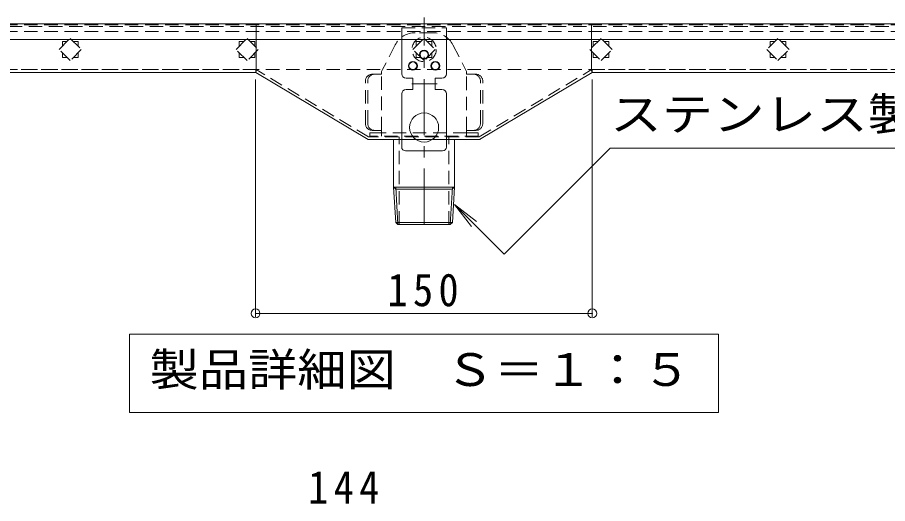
# Model space of a CAD drawing. Units: millimetres at full size, sheet at 1:5; details may follow other scales. Extents: x -840 to 950, y -676 to 691.
# Drawn here: x -153 to 235.6, y 95.5 to 312.6 of the extents above; entities that cross this region are included whole.
import ezdxf
from ezdxf.enums import TextEntityAlignment as Align

# ---------------------------------------------------------------- set-up
doc = ezdxf.new("R2010")
doc.units = ezdxf.units.MM
doc.header["$LTSCALE"] = 5
doc.header["$PDMODE"] = 32
doc.header["$PDSIZE"] = 4
doc.linetypes.add('CHAIN1', pattern=[8, 5, -1, 1, -1])
doc.linetypes.add('DASHED1', pattern=[1.8, 1.2, -0.6])
for name, color, linetype, lineweight in [('D-4_寸法', 7, 'Continuous', 9), ('E-0', 4, 'DASHED1', 9), ('E-1', 3, 'DASHED1', 9), ('E-2', 2, 'DASHED1', 9), ('E-3', 2, 'DASHED1', 9), ('E-4', 7, 'Continuous', 9), ('E-5', 4, 'Continuous', 9), ('E-8', 3, 'DASHED1', 9), ('E-A', 1, 'Continuous', 9), ('E-B', 7, 'DASHED1', 9)]:
    doc.layers.add(name, color=color, linetype=linetype, lineweight=lineweight)
doc.styles.add('ＭＳ ゴシック', font='')
doc.styles.get('ＭＳ ゴシック').set_extended_font_data('MS Gothic')

msp = doc.modelspace()

# ---------------------------------------------------------------- linework, layer by layer
at = {"layer": 'E-0'}
for p, q in [((-132.9, 294.727), (-132.9, 296.778)), ((-53.9, 294.727), (-53.9, 296.778)), ((25.1, 294.727), (25.1, 296.778)), ((111.1, 294.727), (111.1, 296.778)), ((190.1, 294.727), (190.1, 296.778)), ((-130.85, 294.727), (-132.9, 294.727)), ((-51.85, 294.727), (-53.9, 294.727)), ((27.15, 294.727), (25.1, 294.727)), ((109.05, 294.727), (111.1, 294.727)), ((188.05, 294.727), (190.1, 294.727))]:
    msp.add_line(p, q, dxfattribs=at)
for points in [[(-132.9, 299.677), (-132.9, 301.727), (-130.85, 301.727)], [(-127.95, 301.727), (-125.9, 301.727), (-125.9, 299.677)], [(-53.9, 299.677), (-53.9, 301.727), (-51.85, 301.727)], [(-48.95, 301.727), (-46.9, 301.727), (-46.9, 299.677)], [(25.1, 299.677), (25.1, 301.727), (27.15, 301.727)], [(30.05, 301.727), (32.1, 301.727), (32.1, 299.677)], [(106.15, 301.727), (104.1, 301.727), (104.1, 299.677)], [(111.1, 299.677), (111.1, 301.727), (109.05, 301.727)], [(185.15, 301.727), (183.1, 301.727), (183.1, 299.677)], [(190.1, 299.677), (190.1, 301.727), (188.05, 301.727)], [(-125.9, 296.778), (-125.9, 294.727), (-127.95, 294.727)], [(-46.9, 296.778), (-46.9, 294.727), (-48.95, 294.727)], [(32.1, 296.778), (32.1, 294.727), (30.05, 294.727)], [(104.1, 296.778), (104.1, 294.727), (106.15, 294.727)], [(183.1, 296.778), (183.1, 294.727), (185.15, 294.727)]]:
    msp.add_lwpolyline(points, dxfattribs=at)
at = {"layer": 'E-1'}
for p, q in [((-134.349, 298.227), (-129.4, 303.177)), ((-129.4, 303.177), (-124.45, 298.227)), ((-55.349, 298.227), (-50.4, 303.177)), ((-50.4, 303.177), (-45.45, 298.227)), ((23.651, 298.227), (28.6, 303.177)), ((28.6, 303.177), (33.55, 298.227)), ((107.6, 303.177), (102.65, 298.227)), ((112.55, 298.227), (107.6, 303.177)), ((186.6, 303.177), (181.65, 298.227)), ((191.55, 298.227), (186.6, 303.177)), ((-129.4, 293.277), (-134.349, 298.227)), ((-124.45, 298.227), (-129.4, 293.277)), ((-50.4, 293.277), (-55.349, 298.227)), ((-45.45, 298.227), (-50.4, 293.277)), ((28.6, 293.277), (23.651, 298.227)), ((33.55, 298.227), (28.6, 293.277)), ((102.65, 298.227), (107.6, 293.277)), ((107.6, 293.277), (112.55, 298.227)), ((181.65, 298.227), (186.6, 293.277)), ((186.6, 293.277), (191.55, 298.227))]:
    msp.add_line(p, q, dxfattribs=at)
at = {"layer": 'E-2', "color": 4}
for p, q in [((612, 309.227), (-555, 309.227)), ((612, 306.227), (-555, 306.227)), ((612, 289.227), (-555, 289.227))]:
    msp.add_line(p, q, dxfattribs=at)
at = {"layer": 'E-3', "color": 3, "linetype": 'CHAIN1'}
msp.add_line((28.6, 220.027), (28.6, 312.558), dxfattribs=at)
at = {"layer": 'E-3', "color": 3, "linetype": 'Continuous'}
for p, q in [((15, 258.027), (15, 236.827)), ((42.2, 258.027), (42.2, 236.827)), ((42.2, 236.827), (15, 236.827)), ((15, 236.827), (16, 235.827)), ((15, 236.827), (15.941, 221.027)), ((15.941, 236.827), (16.941, 220.027)), ((16, 235.827), (41.2, 235.827)), ((42.2, 236.827), (41.2, 235.827)), ((42.2, 236.827), (41.26, 221.027)), ((16.941, 220.027), (15.941, 221.027)), ((41.26, 221.027), (15.941, 221.027)), ((40.26, 220.027), (16.941, 220.027))]:
    msp.add_line(p, q, dxfattribs=at)
at = {"layer": 'E-3', "color": 3}
for p, q in [((39.7, 258.027), (39.7, 259.227)), ((39.7, 220.027), (39.7, 258.027))]:
    msp.add_line(p, q, dxfattribs=at)
msp.add_lwpolyline([(17.5, 220.027), (17.5, 258.027), (17.5, 259.227)], dxfattribs=at)
at = {"layer": 'E-3', "color": 3, "linetype": 'Continuous'}
msp.add_lwpolyline([(41.26, 236.827), (40.26, 220.027), (41.26, 221.027)], dxfattribs=at)
at = {"layer": 'E-4'}
for p, q in [((-46.673, 178.879), (-46.673, 284.856)), ((103.673, 178.879), (103.673, 284.856)), ((-46.673, 180.379), (103.673, 180.379))]:
    msp.add_line(p, q, dxfattribs=at)
for p in [(-46.673, 180.379), (103.673, 180.379)]:
    msp.add_point(p, dxfattribs=at)
at = {"layer": 'E-5', "color": 7}
for p, q in [((64.376, 206.819), (111.679, 254.122)), ((391.679, 254.122), (111.679, 254.122)), ((42.147, 229.048), (52.063, 221.439)), ((-103, 171.101), (160, 171.101)), ((-103, 171.101), (-103, 136.101)), ((160, 171.101), (160, 136.101)), ((-103, 136.101), (160, 136.101))]:
    msp.add_line(p, q, dxfattribs=at)
msp.add_lwpolyline([(64.376, 206.819), (42.147, 229.048), (49.756, 219.131)], dxfattribs=at)
at = {"layer": 'E-8', "linetype": 'Continuous'}
for p, q in [((622.5, 309.727), (-565.5, 309.727)), ((-46.332, 289.227), (-46.332, 309.727)), ((103.332, 289.227), (103.332, 309.727)), ((625.5, 302.727), (-568.5, 302.727)), ((-46.59, 288.027), (-515.2, 288.027)), ((-46.59, 288.027), (3.584, 258.027)), ((-46.585, 288.024), (-46.585, 289.227)), ((-46.585, 288.024), (-46.244, 289.175)), ((103.585, 288.024), (53.416, 258.027)), ((103.585, 288.024), (103.244, 289.175)), ((103.585, 288.027), (103.585, 289.227)), ((103.585, 288.027), (572.5, 288.027)), ((18.6, 258.027), (3.584, 258.027)), ((32.218, 258.027), (24.982, 258.027)), ((38.6, 258.027), (53.616, 258.027))]:
    msp.add_line(p, q, dxfattribs=at)
at = {"layer": 'E-8'}
for p, q in [((614.1, 308.527), (-556.902, 308.527)), ((-46.332, 289.227), (-556.5, 289.227)), ((3.758, 259.227), (-46.332, 289.227)), ((53.242, 259.227), (103.332, 289.227)), ((103.332, 289.227), (613.5, 289.227)), ((53.242, 259.227), (3.758, 259.227)), ((18.6, 258.027), (24.982, 258.027)), ((38.6, 258.027), (32.218, 258.027))]:
    msp.add_line(p, q, dxfattribs=at)
at = {"layer": 'E-A', "linetype": 'DASHED1'}
for p, q in [((18.6, 307.927), (38.6, 307.927)), ((18.6, 302.727), (18.6, 307.927)), ((38.6, 302.727), (38.6, 307.927))]:
    msp.add_line(p, q, dxfattribs=at)
at = {"layer": 'E-A'}
for p, q in [((18.6, 287.427), (18.6, 302.727)), ((38.6, 287.427), (38.6, 302.727)), ((20.6, 285.427), (23.6, 285.427)), ((23.6, 285.427), (23.6, 280.427)), ((33.6, 285.427), (33.6, 280.427)), ((36.6, 285.427), (33.6, 285.427)), ((20.6, 280.427), (23.6, 280.427)), ((36.6, 280.427), (33.6, 280.427)), ((18.6, 278.427), (18.6, 254.677)), ((38.6, 278.427), (38.6, 254.677)), ((20.35, 252.927), (36.85, 252.927))]:
    msp.add_line(p, q, dxfattribs=at)
at = {"layer": 'E-A', "linetype": 'CHAIN1'}
msp.add_line((34.44, 282.927), (23.06, 282.927), dxfattribs=at)
at = {"layer": 'E-A'}
for centre, radius in [((28.6, 295.927), 2), ((28.6, 295.927), 1.75), ((23.6, 290.927), 2), ((23.6, 290.927), 1.75), ((33.6, 290.927), 2), ((33.6, 290.927), 1.75), ((28.6, 263.427), 6.5)]:
    msp.add_circle(centre, radius, dxfattribs=at)
for centre, radius, start, end in [((20.6, 287.427), 2, 180, 270), ((36.6, 287.427), 2, 270, 0), ((20.6, 278.427), 2, 90, 180), ((36.6, 278.427), 2, 0, 90), ((20.35, 254.677), 1.75, 180, 270), ((36.85, 254.677), 1.75, 270, 0)]:
    msp.add_arc(centre, radius, start, end, dxfattribs=at)
at = {"layer": 'E-B'}
for p, q in [((32.57, 305.727), (24.63, 305.727)), ((15.738, 300.302), (10.04, 289.227)), ((41.463, 300.302), (47.16, 289.227)), ((10.04, 289.227), (9.605, 288.381)), ((9.605, 287.181), (9.605, 288.381)), ((47.16, 289.227), (47.596, 288.381)), ((47.596, 287.181), (47.596, 288.381)), ((2.4, 265.131), (2.4, 284.181)), ((3.461, 265.131), (3.461, 284.181)), ((5.4, 287.181), (9.605, 287.181)), ((51.8, 287.181), (47.596, 287.181)), ((53.739, 265.131), (53.739, 284.181)), ((54.8, 265.131), (54.8, 284.181)), ((4.434, 261.028), (4.434, 259.528)), ((9.605, 261.028), (4.434, 261.028)), ((5.4, 262.131), (9.605, 262.131)), ((47.596, 261.028), (9.605, 261.028)), ((51.8, 262.131), (47.596, 262.131)), ((52.766, 259.528), (4.434, 259.528))]:
    msp.add_line(p, q, dxfattribs=at)
for points in [[(9.605, 259.528), (9.605, 262.178), (9.605, 287.181)], [(47.596, 259.528), (47.596, 262.131), (47.596, 287.181)], [(47.596, 261.028), (52.766, 261.028), (52.766, 259.528)]]:
    msp.add_lwpolyline(points, dxfattribs=at)
msp.add_circle((28.6, 298.227), 5.45, dxfattribs=at)
for centre, radius, start, end in [((24.63, 295.727), 10, 90, 152.77542), ((32.57, 295.727), 10, 27.22458, 90), ((5.4, 284.181), 3, 90, 180), ((6.461, 284.181), 3, 90, 180), ((50.739, 284.181), 3, 0, 90), ((51.8, 284.181), 3, 0, 90), ((5.4, 265.131), 3, 180, 270), ((6.461, 265.131), 3, 180, 270), ((50.739, 265.131), 3, 270, 0), ((51.8, 265.131), 3, 270, 0)]:
    msp.add_arc(centre, radius, start, end, dxfattribs=at)

# ---------------------------------------------------------------- texts
at = {"layer": 'D-4_寸法', "color": 2, "insert": (-23.162, 95.481), "char_height": 14.66, "attachment_point": 7, "style": 'ＭＳ ゴシック'}
msp.add_mtext('\\T1.27;\\W0.9;144', dxfattribs=at)
at = {"layer": 'E-4', "color": 2, "insert": (12.25, 183.379), "char_height": 14.66, "attachment_point": 7, "style": 'ＭＳ ゴシック'}
msp.add_mtext('\\T1.27;\\W0.9;150', dxfattribs=at)
at = {"layer": 'E-5', "color": 2, "style": 'ＭＳ ゴシック'}
for s, width, p in [('ステンレス製片ニップル20A', 1.15, (111.679, 257.622)), ('製品詳細図\u3000Ｓ＝１：５', 1.1, (-94, 143.601))]:
    msp.add_text(s, height=14.66, dxfattribs=dict(at, width=width)).set_placement(p, align=Align.BOTTOM_LEFT)

doc.saveas('drawing.dxf')
